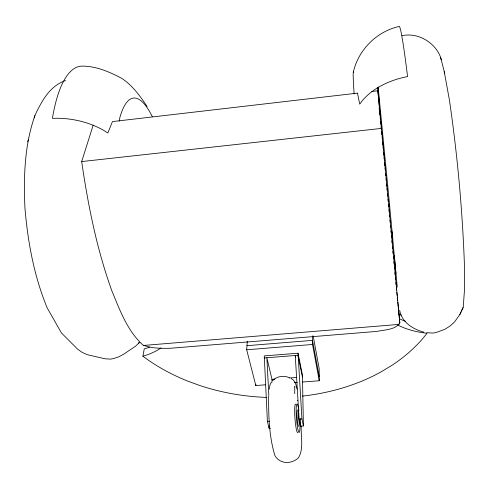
<?xml version="1.0" encoding="UTF-8"?>
<svg xmlns="http://www.w3.org/2000/svg" width="489" height="489" viewBox="0 0 489 489"><rect width="100%" height="100%" fill="white"/><g stroke="black" fill="none" stroke-linecap="round" stroke-linejoin="round"><path stroke-width="0.73" d="M271.951 382.367L271.957 379.317L266.878 357.746L268.828 395.503M294.733 393.688L294.751 386.408L294.855 386.952M270.503 428.23L269.127 428.321L269.139 426.035M295.545 356.946L295.252 355.497L299.134 419.146L300.643 426.151L303.424 425.962L302.416 374.935L298.021 353.217L264.268 355.9L267.379 421.371L269.127 428.321M268.663 396.133C268.504 416.029 269.072 436.432 274.91 455.595C277.012 459.581 281.316 462.068 285.735 462.49C290.411 462.741 295.264 460.999 298.583 457.661C303.95 448.382 300.723 436.31 301.206 425.998M298.021 353.217L301.933 418.951L303.424 425.962M297.416 400.393L297.746 400.632M265.625 384.8L255.802 385.54L255.888 384.177M255.802 385.54L246.688 349.776L247.293 341.279M65.557 80.526C51.033 85.691 43.784 97.721 37.048 110.954L34.927 115.532C24.444 145.233 23.533 176.981 24.951 208.137C27.842 242.153 34.059 276.041 47.115 307.722L61.382 332.893L77.635 349.177L82.152 352.367L87.231 354.678L104.921 358.767L110.514 359.134L113.283 358.626L118.656 356.878L123.674 354.213L135.539 346.188L139.365 342.587M426.879 332.703L433.046 333.064L436.078 332.52L444.739 329.378L449.929 326.12L454.477 322.025L459.801 314.592L463.12 307.575L463.364 305.301L464.513 289.537L464.379 263.626C462.374 208.95 457.325 154.377 449.458 100.233L444.256 71.687M119.194 121.211L119.866 117.525A115.007 29.248 83.8 0 1 152.299 116.657M266.26 397.416A179.64 131.089 3 0 1 200.117 385.613L187.69 381.084A179.64 131.089 3 0 1 142.916 356.212L144.255 348.901A68.472 46.999 11.4 0 0 149.573 347.153M269.201 389.226L270.093 384.55L271.267 382.361M34.254 117.959L34.927 115.532M27.714 141.724L28.252 139.775M353.4 71.859C358.474 49.707 376.866 31.382 399.073 26.485A158.736 4.951 84.6 0 1 407.581 76.596A63.478 41.223 -9.2 0 0 362.435 100.532L359.708 104.145L357.496 93.142M371.787 91.474L377.856 90.765L399.819 322.771C395.381 330.081 384.482 329.72 376.964 331.389L170.802 348.235C161.498 348.461 151.718 348.559 142.959 345.045C127.403 330.888 119.842 310.173 111.981 291.157C96.822 249.335 88.099 205.502 81.675 161.578L93.167 125.227M459.801 314.592L461.127 311.841M461.787 310.344L463.12 307.575M272.575 380.742C276.762 376.169 283.816 375.136 289.354 377.704M402.068 35.709C417.893 32.14 435.204 42.457 440.662 57.488L444.776 73.747M357.38 93.142L112.446 121.59L107.843 132.977L103.552 130.294A60.862 36.901 9.6 0 0 52.415 118.369A151.584 46.113 83.7 0 1 81.779 66.113C96.076 65.984 109.664 71.92 122.054 78.527C132.543 85.606 140.221 96.119 147.103 106.553M81.675 161.578L381.597 128.387M143.711 345.442L399.079 324.384M246.982 345.686L312.514 340.362L319.219 376.652M246.688 349.776L312.514 344.47L319.25 380.76L302.63 382.013M264.158 357.96L297.99 355.283L302.391 377.001M271.957 379.317L274.959 379.085M289.213 378.003L296.713 377.435M294.323 382.636L297.343 382.41M267.379 421.371L269.457 421.225M299.134 419.146L301.933 418.951M423.841 332.135C413.144 329.384 401.426 322 399.696 310.252M291.218 378.578C295.344 380.399 296.108 385.124 297.019 389.055M440.662 57.488L441.231 59.744M313.186 335.961L319.158 368.535L319.25 380.76M298.522 408.541L298.241 407.025A14.248 1.589 85.8 0 0 296.175 409.495A14.248 1.589 85.8 0 0 297.935 429.495A14.248 1.589 85.8 0 0 299.977 426.744M377.991 87.274L378.504 91.779M379.189 107.446L379.336 108.815M378.138 87.005L389.757 206.633M379.696 112.409L379.91 114.56M380.197 117.433L380.344 118.876M380.711 122.611L380.858 124.108M381.151 127.097L381.371 129.34M394.898 272.636L395.118 274.916M395.344 277.196L395.564 279.476M395.864 282.514L396.09 284.794M396.316 287.067L396.61 290.105M396.836 292.385L397.135 295.423M397.282 296.945L397.655 300.741M397.808 302.263L399.819 322.771M399.275 322.367L399.421 323.877M389.446 204.011L392.808 238.95M392.068 231.737L397.264 287.055M377.856 90.765L380.552 119.56M380.693 121.076L380.98 124.108M381.194 126.382L381.475 129.414M381.689 131.688L381.97 134.719M382.184 136.993L382.398 139.267M382.612 141.541L382.966 145.331M383.107 146.841L383.394 149.872M383.608 152.146L383.889 155.178M384.103 157.452L384.385 160.484M384.599 162.758L384.886 165.789M385.1 168.063L385.308 170.337M385.595 173.369L385.809 175.643M386.09 178.668L386.304 180.942M386.585 183.974L386.799 186.248M387.013 188.522L387.227 190.796M387.508 193.827L387.722 196.101M388.009 199.133L388.223 201.407M388.504 204.439L388.718 206.713M388.999 209.738L389.213 212.012M389.501 215.044L389.641 216.56M389.996 220.35L390.21 222.623M390.491 225.655L390.638 227.171M390.992 230.961L391.133 232.477M391.414 235.509L391.628 237.782M391.915 240.808L392.129 243.082M392.41 246.114L392.624 248.388M392.905 251.419L393.119 253.693M393.407 256.725L393.547 258.241M393.902 262.031L394.042 263.547M394.397 267.336L394.537 268.852M394.293 255.527L395.943 273.522M377.832 87.549L378.999 100.349M379.195 108.576L379.323 109.994M378.009 88.332L378.798 97.439M354.14 93.955L353.871 90.245A118.729 2.5 84.5 0 1 353.706 72.311M300.503 418.621L300.643 426.151M312.508 335.943L312.514 344.47M405.479 321.261A72.238 51.443 -7.4 0 1 399.269 318.712M302.306 396.121A179.64 131.089 3 0 0 381.078 371.878L391.781 365.43A179.64 131.089 3 0 0 427.044 333.229A72.873 51.522 -7.3 0 1 398.003 325.161M161.089 347.868A69.041 47.036 11.3 0 1 142.916 356.212M139.799 342.612A52.39 44.089 21 0 1 138.326 342.978M401.237 315.161A55.116 47.879 -7.1 0 1 398.682 314.03M297.832 432.368A14.248 1.614 85.8 0 1 294.953 418.284A14.248 1.614 85.8 0 1 295.784 404.25M298.816 426.322A8.246 0.923 85.8 0 1 297.165 418.156A8.246 0.923 85.8 0 1 297.624 410.026M300.503 425.644A8.252 0.911 85.7 0 1 298.767 419.122A8.252 0.911 85.7 0 1 299.121 409.923"/></g></svg>
